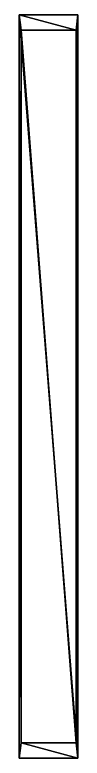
# Model space of a CAD drawing. Extents: x -8 to 729, y -363 to 534.
# Drawn here: x 446.024 to 446.12, y 81.165 to 82.385 of the extents above; entities that cross this region are included whole.
import ezdxf

# ---------------------------------------------------------------- set-up
doc = ezdxf.new("R2010")
doc.units = 0
doc.header["$LTSCALE"] = 0.8
doc.header["$MEASUREMENT"] = 0
doc.layers.get('0').update_dxf_attribs({"color": 3, "linetype": 'CONTINUOUS'})
doc.layers.add('DLX_BLD0_LUM', color=7, linetype='CONTINUOUS', true_color=0xffd400)

# ---------------------------------------------------------------- blocks, each defined once
blk = doc.blocks.new('11883_2_0')
mesh = blk.add_polyface()
corners = [(-0.048, 0.61), (-0.048, -0.61, -0.068), (-0.048, -0.61), (-0.048, -0.61, -0.068), (-0.048, 0.61), (-0.048, 0.61, -0.068), (-0.048, -0.61), (0.048, -0.61, -0.068), (0.048, -0.61), (0.048, -0.61, -0.068), (-0.048, -0.61), (-0.048, -0.61, -0.068), (0.048, -0.61), (0.048, 0.61, -0.068), (0.048, 0.61), (0.048, 0.61, -0.068), (0.048, -0.61), (0.048, -0.61, -0.068), (0.048, 0.61), (-0.048, 0.61, -0.068), (-0.048, 0.61), (-0.048, 0.61, -0.068), (0.048, 0.61), (0.048, 0.61, -0.068), (-0.045, 0.585, -0.068), (-0.048, -0.61, -0.068), (-0.048, 0.61, -0.068), (-0.045, -0.585, -0.068), (-0.048, -0.61, -0.068), (-0.045, 0.585, -0.068), (-0.045, -0.585, -0.068), (0.048, -0.61, -0.068), (-0.048, -0.61, -0.068), (0.045, -0.585, -0.068), (0.048, -0.61, -0.068), (-0.045, -0.585, -0.068), (0.045, -0.585, -0.068), (0.048, 0.61, -0.068), (0.048, -0.61, -0.068), (0.045, 0.585, -0.068), (0.048, 0.61, -0.068), (0.045, -0.585, -0.068), (0.045, 0.585, -0.068), (-0.048, 0.61, -0.068), (0.048, 0.61, -0.068), (-0.048, 0.61, -0.068), (0.045, 0.585, -0.068), (-0.045, 0.585, -0.068), (-0.048, 0.61), (0.048, -0.61), (0.048, 0.61), (0.048, -0.61), (-0.048, 0.61), (-0.048, -0.61)]
mesh.append_faces([[corners[k] for k in face] for face in [(0, 1, 2), (3, 4, 5), (6, 7, 8), (9, 10, 11), (12, 13, 14), (15, 16, 17), (18, 19, 20), (21, 22, 23), (24, 25, 26), (27, 28, 29), (30, 31, 32), (33, 34, 35), (36, 37, 38), (39, 40, 41), (42, 43, 44), (45, 46, 47), (48, 49, 50), (51, 52, 53)]])
blk = doc.blocks.new('11883_2_1')
mesh = blk.add_polyface()
corners = [(0.045, -0.585, -0.068), (-0.045, 0.585, -0.068), (0.045, 0.585, -0.068), (-0.045, 0.585, -0.068), (0.045, -0.585, -0.068), (-0.045, -0.585, -0.068)]
mesh.append_faces([[corners[k] for k in face] for face in [(0, 1, 2), (3, 4, 5)]])

msp = doc.modelspace()

# ---------------------------------------------------------------- block references
at = {"layer": 'DLX_BLD0_LUM'}
for name in ['11883_2_0', '11883_2_0', '11883_2_1', '11883_2_1']:
    msp.add_blockref(name, (446.0721, 81.7746, 2.8), dxfattribs=at)

doc.saveas('drawing.dxf')
